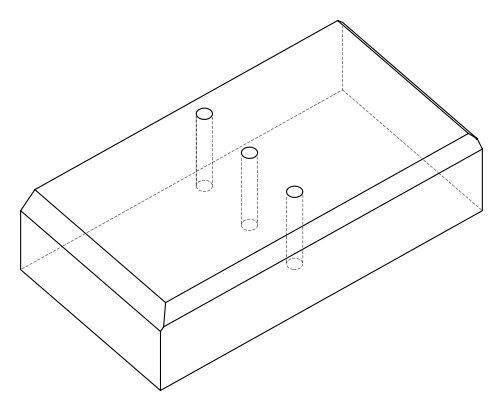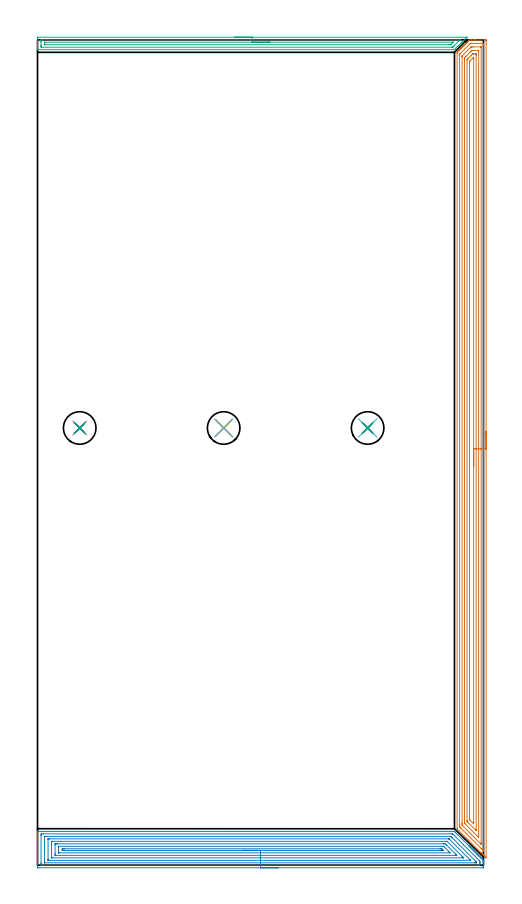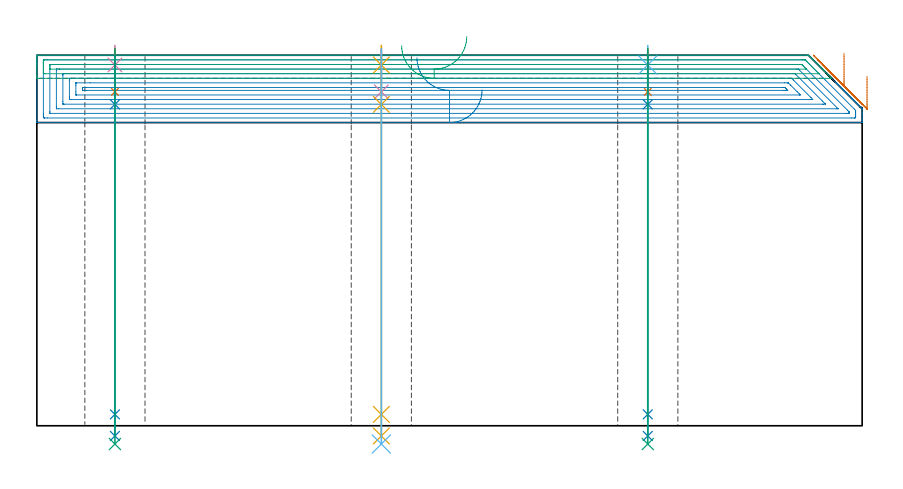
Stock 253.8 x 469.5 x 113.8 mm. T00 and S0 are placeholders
(PLAN: 15 operations, 10 tool changes, 47.7 min)
(1 AREA_MILL | FG_CHAMFER_SURFACE | UGT0205_001 | 22.21 min | 63793 mm3)
(2 AREA_MILL_1 | FG_CHAMFER_SURFACE_1 | UGT0205_001 | 16.08 min | 52402 mm3)
(3 AREA_MILL_2 | FG_CHAMFER_SURFACE_2 | UGT0205_001 | 5.97 min | 6034 mm3)
(4 SPOT_DRILL | STEP1HOLE | NXT0321_9005460120000 | 0.05 min | 184 mm3)
(5 SPOT_DRILL_1 | STEP1HOLE_1 | NXT0321_9005460120000 | 0.05 min | 178 mm3)
(6 SPOT_DRILL_2 | STEP1HOLE_2 | NXT0321_9005460120000 | 0.05 min | 188 mm3)
(7 DRILL_BLIND_HOLE_INTO_CENTER | STEP1HOLE | NXT0301_046 | 0.05 min | 361 mm3)
(8 GUN_DRILL_THROUGH_HOLE | STEP1HOLE | UGT0307_003 | 0.56 min | 3931 mm3)
(9 SPADE_DRILL_TO_ENLARGE_THROUGH_HOLE | STEP1HOLE | UGT0306_009 | 0.49 min | 26076 mm3)
(10 DRILL_BLIND_HOLE_INTO_CENTER_1 | STEP1HOLE_1 | NXT0301_046 | 0.05 min | 361 mm3)
(11 GUN_DRILL_THROUGH_HOLE_1 | STEP1HOLE_1 | UGT0307_003 | 0.56 min | 3919 mm3)
(12 SPADE_DRILL_TO_ENLARGE_THROUGH_HOLE_1 | STEP1HOLE_1 | UGT0306_009 | 0.49 min | 26100 mm3)
(13 DRILL_BLIND_HOLE_INTO_CENTER_2 | STEP1HOLE_2 | NXT0301_046 | 0.05 min | 360 mm3)
(14 GUN_DRILL_THROUGH_HOLE_2 | STEP1HOLE_2 | UGT0307_003 | 0.56 min | 3930 mm3)
(15 SPADE_DRILL_TO_ENLARGE_THROUGH_HOLE_2 | STEP1HOLE_2 | UGT0306_009 | 0.49 min | 26082 mm3)
(TOOL UGT0205_001 | Chamfer Mill 20 x 3 x 45 deg. | D20 FL50 Z2)
(TOOL NXT0321_9005460120000 | NC Spot Drill, 142deg, 12mm, Carbide, Uncoated | D12 PA142 FL30 Z2)
(TOOL NXT0301_046 | Carbide Drill 7.5mm [860.1-0750-038A1-MM 2214] | D7.5 PA140 FL53 Z2)
(TOOL UGT0307_003 | Gun Drill 7 mm | D7 PA130 FL24 Z1)
(TOOL UGT0306_009 | Spade Drill 18.5mm | D18.5 PA132 FL10 Z2)
(OP 1 AREA_MILL)
G17 G21 G94 G90
T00 M6
G54
G17 G0 G90 X255.2 Y246.85 S1061 M3
G43 Z123.9 H0
Z107.4
G94 G1 Y246.812 Z106.528 F250.
Y246.698 Z105.664
Y246.509 Z104.812
Y246.247 Z103.98
Y245.913 Z103.174
Y245.51 Z102.4
Y245.042 Z101.664
Y244.51 Z100.972
Y243.921 Z100.329
Y243.278 Z99.74
Y242.586 Z99.209
Y241.85 Z98.74
Y241.076 Z98.337
Y240.27 Z98.003
Y239.438 Z97.741
Y238.587 Z97.552
Y237.722 Z97.438
Y236.85 Z97.4
X255.199 Y4.229
X255.198 Y4.205 Z97.401
X255.196 Y4.204 Z97.402
X254.123 Y5.276 Z98.475
X253.955 Y5.443 Z98.64
X253.793 Y5.606 Z98.804
X253.676 Y5.723 Z98.922
X253.517 Y5.881 Z99.078
X253.364 Y6.034 Z99.233
X253.229 Y6.17 Z99.369
X253.079 Y6.318 Z99.516
X252.936 Y6.463 Z99.662
X252.782 Y6.617 Z99.816
X252.641 Y6.756 Z99.954
X252.507 Y6.892 Z100.091
X252.335 Y7.064 Z100.263
X245.199 Y14.201 Z107.4
X238.844 Y20.557 Z113.755
X238.704 Y20.705 Z113.889
X238.7 Y20.923 Z113.9
Y461.718
X238.702 Y462.395 Z113.887
X238.869 Y462.569 Z113.731
X238.913 Y462.613 Z113.687
X239.07 Y462.771 Z113.527
X239.504 Y463.204 Z113.096
X239.806 Y463.507 Z112.793
X239.945 Y463.647 Z112.651
X240.328 Y464.028 Z112.272
X240.445 Y464.145 Z112.155
X240.7 Y464.401 Z111.898
X240.821 Y464.523 Z111.775
X241.153 Y464.853 Z111.447
X241.378 Y465.078 Z111.222
X241.594 Y465.295 Z111.004
X241.696 Y465.398 Z110.9
X242.134 Y465.835 Z110.465
X242.572 Y466.274 Z110.024
X242.802 Y466.502 Z109.798
X243.448 Y467.149 Z109.149
X243.51 Y467.211 Z109.089
X243.681 Y467.381 Z108.918
X243.739 Y467.441 Z108.857
X243.796 Y467.497 Z108.803
X243.979 Y467.679 Z108.62
X244.031 Y467.733 Z108.566
X244.082 Y467.783 Z108.517
X244.277 Y467.977 Z108.322
X244.323 Y468.025 Z108.274
X244.368 Y468.069 Z108.231
X244.575 Y468.275 Z108.024
X245.469 Y469.169 Z107.13
X245.637 Y469.338 Z106.96
X245.77 Y469.467 Z106.828
X245.806 Y469.495 Z106.791
X245.856 Y469.499 Z106.742
X245.879 Y469.5 Z106.718
X246.95 Z105.645
X248.181 Z104.415
X248.701 Z103.893
X249.317 Z103.278
X254.83 Z97.767
X255.094 Y469.496 Z97.504
X255.192 Y469.49 Z97.406
X255.199 Y469.389 Z97.399
X255.2 Y468.871 Z97.4
Y236.85
X253.786 Z98.814
X253.785 Y8.578 Z98.815
X253.784 Y8.405 Z98.816
X253.781 Y8.181 Z98.819
X253.779 Y8.086 Z98.821
X253.724 Y8.138 Z98.876
X253.447 Y8.405 Z99.153
X253.079 Y8.771 Z99.521
X252.55 Y9.299 Z100.05
X240.821 Y21.029 Z111.779
X240.432 Y21.42 Z112.168
X240.235 Y21.621 Z112.365
X240.138 Y21.724 Z112.462
X240.121 Y21.747 Z112.479
X240.118 Y21.769 Z112.482
X240.117 Y21.817 Z112.483
X240.114 Y22.538 Z112.486
Y22.711
X240.115 Y460.651 Z112.485
Y460.824
X240.119 Y461.185 Z112.481
X240.122 Y461.36 Z112.478
X240.208 Y461.45 Z112.392
X240.469 Y461.719 Z112.131
X245.955 Y467.205 Z106.645
X246.074 Y467.323 Z106.526
X246.205 Y467.447 Z106.395
X246.252 Y467.49 Z106.348
X246.308 Y467.493 Z106.292
X246.543 Y467.498 Z106.057
X249.811 Y467.5 Z102.789
X253.548 Y467.499 Z99.052
X253.725 Y467.493 Z98.875
X253.758 Y467.49 Z98.842
X253.779 Y467.48 Z98.821
X253.781 Y467.44 Z98.819
X253.784 Y467.257 Z98.816
X253.785 Y467.083 Z98.815
X253.786 Y466.362 Z98.814
Y236.85
X252.372 Z100.228
X252.371 Y12.705 Z100.229
X252.366 Y11.982 Z100.234
X252.365 Y11.963 Z100.235
X252.328 Y11.982 Z100.272
X252.204 Y12.1 Z100.396
X251.423 Y12.876 Z101.177
X241.696 Y22.603 Z110.904
X241.59 Y22.711 Z111.01
X241.555 Y22.754 Z111.045
X241.535 Y22.78 Z111.065
X241.533 Y22.798 Z111.067
X241.53 Y22.88 Z111.07
X241.529 Y23.605 Z111.071
X241.528 Y23.776 Z111.072
X241.529 Y459.93 Z111.071
X241.53 Y460.1 Z111.07
X241.534 Y460.273 Z111.066
X241.535 Y460.318 Z111.065
X241.549 Y460.338 Z111.051
X241.587 Y460.382 Z111.013
X241.696 Y460.496 Z110.904
X246.282 Y465.083 Z106.318
X246.495 Y465.295 Z106.105
X246.651 Y465.443 Z105.949
X246.694 Y465.483 Z105.906
X246.757 Y465.492 Z105.843
X246.95 Y465.496 Z105.65
X247.625 Y465.5 Z104.975
X247.826 Z104.774
X252.003 Z100.597
X252.204 Z100.396
X252.271 Y465.498 Z100.329
X252.324 Y465.495 Z100.276
X252.357 Y465.49 Z100.243
X252.365 Y465.483 Z100.235
X252.367 Y465.466 Z100.233
X252.37 Y465.295 Z100.23
X252.371 Y465.124 Z100.229
X252.372 Y236.85 Z100.228
X250.957 Z101.643
Y15.937
X250.956 Y15.863 Z101.644
X250.954 Y15.819 Z101.646
X250.953 Y15.809 Z101.647
X250.887 Y15.871 Z101.713
X250.603 Y16.148 Z101.997
X250.452 Y16.296 Z102.148
X250.296 Y16.452 Z102.304
X243.145 Y23.605 Z109.455
X243.041 Y23.713 Z109.559
X242.961 Y23.8 Z109.639
X242.95 Y23.864 Z109.65
X242.946 Y24.117 Z109.654
X242.944 Y24.499 Z109.656
X242.943 Y25.015 Z109.657
Y458.142
X242.944 Y458.656 Z109.656
X242.947 Y459.036 Z109.653
X242.95 Y459.289 Z109.65
X243.513 Y459.864 Z109.087
X243.579 Y459.93 Z109.021
X246.261 Y462.613 Z106.339
X246.61 Y462.96 Z105.99
X246.95 Y463.295 Z105.65
X247.058 Y463.397 Z105.542
X247.176 Y463.49 Z105.424
X247.391 Y463.494 Z105.209
X247.826 Y463.5 Z104.774
X250.452 Z102.148
X250.885 Y463.493 Z101.715
X250.937 Y463.49 Z101.663
X250.951 Y463.484 Z101.649
X250.953 Y463.468 Z101.647
X250.956 Y463.408 Z101.644
X250.957 Y463.351 Z101.643
Y462.991
Y236.85
X249.543 Z103.057
Y20.063
X249.542 Y20.029 Z103.058
X249.531 Y19.679 Z103.069
X249.42 Y19.785 Z103.18
X249.171 Y20.029 Z103.429
X244.699 Y24.499 Z107.901
X244.529 Y24.673 Z108.071
X244.393 Y24.817 Z108.207
X244.363 Y24.853 Z108.237
X244.361 Y24.876 Z108.239
X244.359 Y24.929 Z108.241
X244.357 Y25.359 Z108.243
X244.358 Y458.107 Z108.242
X244.359 Y458.142 Z108.241
X244.364 Y458.244 Z108.236
X244.439 Y458.329 Z108.161
X244.566 Y458.463 Z108.034
X244.725 Y458.626 Z107.875
X245.134 Y459.036 Z107.466
X246.936 Y460.838 Z105.664
X247.38 Y461.279 Z105.22
X247.531 Y461.425 Z105.069
X247.585 Y461.476 Z105.015
X247.661 Y461.49 Z104.939
X247.826 Y461.495 Z104.774
X248.04 Y461.499 Z104.56
X249.436 Z103.164
X249.49 Y461.496 Z103.11
X249.527 Y461.49 Z103.073
X249.537 Y461.483 Z103.063
X249.538 Y461.464 Z103.062
X249.542 Y461.263 Z103.058
X249.543 Y460.859 Z103.057
Y236.85
X248.129 Z104.471
Y24.499
X248.128 Y24.19 Z104.472
X248.123 Y23.605 Z104.477
X248.122 Y23.549 Z104.478
X248.115 Y23.544 Z104.485
X248.047 Y23.605 Z104.553
X247.826 Y23.823 Z104.774
X246.074 Y25.575 Z106.526
X245.901 Y25.753 Z106.699
X245.815 Y25.845 Z106.785
X245.778 Y25.894 Z106.822
X245.776 Y25.978 Z106.824
X245.773 Y26.287 Z106.827
X245.772 Y26.597 Z106.828
X245.771 Y27.181 Z106.829
X245.772 Y456.956 Z106.828
X245.773 Y457.102 Z106.827
X245.776 Y457.174 Z106.824
X245.778 Y457.207 Z106.822
X245.805 Y457.248 Z106.795
X245.938 Y457.387 Z106.662
X246.074 Y457.526 Z106.526
X247.826 Y459.277 Z104.774
X247.945 Y459.391 Z104.655
X248.023 Y459.464 Z104.577
X248.065 Y459.49 Z104.535
X248.097 Z104.503
X248.122 Y459.481 Z104.478
X248.124 Y459.434 Z104.476
X248.127 Y459.346 Z104.474
X248.128 Y459.036 Z104.472
X248.129 Y458.727 Z104.471
Y236.85
Y235.978 Z104.509
Y235.114 Z104.623
Y234.262 Z104.812
Y233.43 Z105.074
Y232.624 Z105.408
Y231.85 Z105.811
Y231.114 Z106.28
Y230.422 Z106.811
Y229.779 Z107.4
Y229.19 Z108.043
Y228.659 Z108.735
Y228.19 Z109.471
Y227.787 Z110.245
Y227.453 Z111.051
Y227.191 Z111.883
Y227.002 Z112.735
Y226.888 Z113.6
Y226.85 Z114.471
G0 Z123.9
M5
M2
(OP 2 AREA_MILL_1)
G17 G21 G94 G90
T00 M6
G54
G17 G0 G90 X136.85 Y-1.5 S1061 M3
G43 Z123.9 H0
Z103.2
G94 G1 X136.812 Z102.328 F250.
X136.698 Z101.463
X136.509 Z100.612
X136.247 Z99.78
X135.913 Z98.974
X135.51 Z98.2
X135.042 Z97.464
X134.51 Z96.772
X133.921 Z96.129
X133.278 Z95.54
X132.586 Z95.008
X131.85 Z94.54
X131.076 Z94.137
X130.27 Z93.803
X129.438 Z93.541
X128.586 Z93.352
X127.722 Z93.238
X126.85 Z93.2
X0.602
X0.042 Y-1.494 Z93.204
X0.008 Y-1.492 Z93.206
X0. Y-0.935 Z93.762
Y15.366 Z110.061
Y15.966 Z110.66
Y16.545 Z111.242
Y16.856 Z111.552
Y17.435 Z112.131
Y17.746 Z112.441
Y18.368 Z113.067
Y18.805 Z113.505
X0.007 Y19.16 Z113.851
X0.01 Y19.197 Z113.888
X0.156 Y19.2 Z113.9
X237.038
X237.195 Y19.197 Z113.889
X237.262 Y19.14 Z113.836
X237.603 Y18.798 Z113.496
X237.768 Y18.635 Z113.33
X245.476 Y10.926 Z105.622
X245.583 Y10.817 Z105.517
X245.663 Y10.737 Z105.437
X245.773 Y10.629 Z105.325
X245.879 Y10.521 Z105.221
X245.96 Y10.44 Z105.14
X246.069 Y10.333 Z105.029
X246.174 Y10.226 Z104.925
X246.258 Y10.143 Z104.842
X246.366 Y10.036 Z104.732
X246.47 Y9.93 Z104.63
X246.555 Y9.845 Z104.545
X246.662 Y9.74 Z104.436
X246.766 Y9.635 Z104.334
X246.852 Y9.548 Z104.247
X246.959 Y9.443 Z104.139
X247.061 Y9.339 Z104.038
X247.15 Y9.25 Z103.95
X247.255 Y9.146 Z103.843
X247.357 Y9.043 Z103.743
X247.447 Y8.953 Z103.652
X247.552 Y8.85 Z103.546
X247.653 Y8.748 Z103.447
X247.745 Y8.656 Z103.355
X247.848 Y8.553 Z103.25
X247.948 Y8.452 Z103.151
X248.042 Y8.358 Z103.058
X248.145 Y8.257 Z102.953
X248.244 Y8.156 Z102.856
X248.339 Y8.061 Z102.76
X248.441 Y7.96 Z102.656
X248.539 Y7.861 Z102.56
X248.637 Y7.763 Z102.463
X248.738 Y7.664 Z102.36
X248.835 Y7.565 Z102.265
X248.934 Y7.466 Z102.165
X249.034 Y7.367 Z102.063
X249.131 Y7.269 Z101.969
X249.232 Y7.169 Z101.868
X249.331 Y7.071 Z101.767
X249.426 Y6.974 Z101.673
X249.529 Y6.871 Z101.571
X249.627 Y6.774 Z101.47
X249.722 Y6.678 Z101.378
X249.826 Y6.574 Z101.273
X249.924 Y6.478 Z101.174
X250.018 Y6.382 Z101.082
X250.124 Y6.276 Z100.976
X250.22 Y6.181 Z100.877
X250.313 Y6.087 Z100.786
X250.421 Y5.979 Z100.678
X250.517 Y5.885 Z100.581
X250.609 Y5.791 Z100.491
X250.719 Y5.682 Z100.381
X250.813 Y5.588 Z100.284
X250.905 Y5.496 Z100.195
X251.016 Y5.384 Z100.083
X251.11 Y5.292 Z99.988
X251.2 Y5.2 Z99.899
X251.313 Y5.087 Z99.786
X251.406 Y4.995 Z99.691
X251.496 Y4.904 Z99.604
X251.611 Y4.789 Z99.489
X251.703 Y4.699 Z99.395
X251.792 Y4.609 Z99.308
X251.908 Y4.492 Z99.191
X252. Y4.402 Z99.098
X252.087 Y4.313 Z99.012
X252.206 Y4.195 Z98.894
X252.296 Y4.106 Z98.802
X252.383 Y4.017 Z98.717
X252.503 Y3.897 Z98.596
X252.593 Y3.809 Z98.505
X252.679 Y3.722 Z98.421
X252.8 Y3.6 Z98.299
X252.889 Y3.513 Z98.209
X252.974 Y3.426 Z98.125
X253.098 Y3.302 Z98.002
X253.186 Y3.216 Z97.912
X253.27 Y3.13 Z97.83
X253.395 Y3.005 Z97.704
X253.482 Y2.92 Z97.616
X253.565 Y2.835 Z97.534
X253.693 Y2.707 Z97.406
X253.7 Y2.697 Z97.396
Y1.466 Z96.165
Y0.844 Z95.54
Y-0.357 Z94.341
X253.697 Y-0.935 Z93.759
X253.692 Y-1.491 Z93.205
X253.657 Y-1.493 Z93.203
X253.098 Y-1.5 Z93.2
X126.85
Y-0.086 Z94.614
X3.319
X2.424 Y-0.083 Z94.617
X2.387 Y-0.081 Z94.619
X2.01 Y-0.046 Z94.654
X2.003 Y0.337 Z95.037
X2.001 Y0.844 Z95.544
X2. Y1.229 Z95.929
X2.001 Y16.856 Z111.556
X2.002 Y17.239 Z111.939
X2.01 Y17.746 Z112.446
X2.351 Y17.781 Z112.481
X2.387 Y17.783 Z112.483
X3.238 Y17.786 Z112.486
X235.254
X236.11 Y17.781 Z112.481
X236.146 Y17.779 Z112.479
X236.17 Y17.77 Z112.47
X236.182 Y17.764 Z112.464
X236.203 Y17.746 Z112.446
X242.394 Y11.556 Z106.256
X251.32 Y2.63 Z97.33
X251.69 Y2.248 Z96.948
X251.696 Y1.734 Z96.434
X251.699 Y1.349 Z96.049
Y0.844 Z95.544
X251.698 Y0.461 Z95.161
X251.69 Y-0.046 Z94.654
X251.349 Y-0.081 Z94.619
X251.313 Y-0.083 Z94.617
X250.462 Y-0.086 Z94.614
X126.85
Y1.328 Z96.028
X4.171 Y1.329 Z96.029
X4.036 Y1.331 Z96.031
X4.014 Y1.333 Z96.033
X4.01 Y1.335 Z96.035
X4.006 Y1.359 Z96.059
X4.002 Y1.45 Z96.15
X4. Y1.904 Z96.604
X4.001 Y16.136 Z110.836
X4.007 Y16.307 Z111.007
X4.01 Y16.353 Z111.053
X4.024 Y16.365 Z111.065
X4.07 Y16.367 Z111.067
X4.171 Y16.369 Z111.069
X4.657 Y16.371 Z111.071
X5.063 Y16.372 Z111.072
X234.848 Y16.371 Z111.071
X235.05 Y16.369 Z111.069
X235.1 Y16.367 Z111.067
X235.121 Y16.365 Z111.065
X235.153 Y16.337 Z111.037
X235.254 Y16.245 Z110.945
X235.534 Y15.966 Z110.666
X236.146 Y15.355 Z110.055
X249.203 Y2.298 Z96.998
X249.529 Y1.968 Z96.668
X249.64 Y1.849 Z96.549
X249.69 Y1.788 Z96.488
X249.693 Y1.734 Z96.434
X249.698 Y1.565 Z96.265
X249.693 Y1.393 Z96.093
X249.69 Y1.347 Z96.047
X249.676 Y1.335 Z96.035
X249.63 Y1.333 Z96.033
X249.529 Y1.331 Z96.031
X249.043 Y1.329 Z96.029
X248.637 Y1.328 Z96.028
X126.85
Y2.743 Z97.443
X6.727
X6.057 Y2.748 Z97.448
X6.02 Y2.749 Z97.449
X6.01 Y2.754 Z97.454
X6.007 Y2.775 Z97.475
X6.003 Y2.874 Z97.574
X6.001 Y3.072 Z97.772
X6. Y3.468 Z98.168
X6.001 Y14.61 Z109.31
X6.003 Y14.821 Z109.521
X6.008 Y14.926 Z109.626
X6.01 Y14.948 Z109.648
X6.026 Y14.95 Z109.65
X6.079 Y14.954 Z109.654
X6.848 Y14.957 Z109.657
X6.968
X233.589
X233.975 Y14.953 Z109.653
X234.07 Y14.95 Z109.65
X234.091 Y14.948 Z109.648
X234.127 Y14.917 Z109.617
X234.191 Y14.857 Z109.557
X234.361 Y14.69 Z109.39
X246.219 Y2.831 Z97.531
X246.269 Y2.78 Z97.48
X246.289 Y2.755 Z97.455
X246.291 Y2.748 Z97.448
X246.289 Y2.747 Z97.447
X246.225 Y2.744 Z97.444
X245.96 Y2.743 Z97.443
X245.84
X126.85
Y4.157 Z98.857
X8.386
X8.222 Y4.159 Z98.859
X8.091 Y4.161 Z98.861
X8.012 Y4.164 Z98.864
X8.01 Y4.193 Z98.893
X8.006 Y4.402 Z99.102
X8. Y5.032 Z99.732
Y13.038 Z107.738
X8.003 Y13.298 Z107.998
X8.007 Y13.455 Z108.155
X8.01 Y13.528 Z108.228
X8.14 Y13.536 Z108.236
X8.389 Y13.54 Z108.24
X8.632 Y13.542 Z108.242
X13.006 Y13.543 Z108.243
X232.577
X232.823 Y13.541 Z108.241
X232.987 Y13.538 Z108.238
X233.043 Y13.536 Z108.236
X233.07 Y13.52 Z108.22
X233.118 Y13.476 Z108.176
X233.303 Y13.298 Z107.998
X241.499 Y5.103 Z99.803
X242.198 Y4.402 Z99.102
X242.391 Y4.206 Z98.906
X242.428 Y4.161 Z98.861
X242.425 Y4.16 Z98.86
X242.391 Y4.159 Z98.859
X241.745 Y4.157 Z98.857
X241.499
X126.85
Y5.571 Z100.271
X10.416 Y5.572 Z100.272
X10.134 Y5.573 Z100.273
X10.05 Y5.576 Z100.276
X10.014 Y5.578 Z100.278
X10.01 Y5.597 Z100.297
X10.003 Y5.704 Z100.404
X10.001 Y6.181 Z100.881
X10. Y6.596 Z101.296
Y11.519 Z106.219
X10.002 Y11.932 Z106.632
X10.007 Y12.072 Z106.772
X10.01 Y12.117 Z106.817
X10.036 Y12.122 Z106.822
X10.111 Y12.124 Z106.824
X10.416 Y12.128 Z106.828
X10.697 Y12.129 Z106.829
X11.309
X231.074 Y12.128 Z106.828
X231.685 Y12.124 Z106.824
X231.972 Y12.122 Z106.822
X232.577 Y11.572 Z106.272
X232.632 Y11.519 Z106.219
X237.93 Y6.221 Z100.921
X237.969 Y6.181 Z100.881
X238.535 Y5.578 Z100.278
X237.93 Y5.573 Z100.273
X237.649 Y5.572 Z100.272
X126.85 Y5.571 Z100.271
Y6.985 Z101.685
X12.201 Y6.986 Z101.686
X12.115 Y6.987 Z101.687
X12.058 Y6.989 Z101.689
X12.019 Y6.992 Z101.692
X12.01 Y7.006 Z101.706
X12.007 Y7.071 Z101.771
X12.001 Y7.27 Z101.97
X12. Y7.96 Z102.66
Y9.94 Z104.64
X12.002 Y10.629 Z105.329
X12.004 Y10.679 Z105.379
X12.008 Y10.702 Z105.402
X12.012 Y10.708 Z105.408
X12.03 Y10.71 Z105.41
X12.116 Y10.714 Z105.414
X16.396 Y10.715 Z105.415
X229.9
X230.708 Y10.713 Z105.413
X230.793 Y10.711 Z105.411
X230.877 Y10.708 Z105.408
X230.998 Y10.693 Z105.393
X231.065 Y10.629 Z105.329
X231.685 Y10.017 Z104.717
X233.742 Y7.96 Z102.66
X234.361 Y7.338 Z102.038
X234.62 Y7.071 Z101.771
X234.688 Y6.992 Z101.692
X234.533 Y6.988 Z101.688
X234.447 Y6.986 Z101.686
X126.85 Y6.985 Z101.685
Y8.399 Z103.099
X15.329 Y8.4 Z103.1
X14.877 Y8.401 Z103.101
X14.434 Y8.403 Z103.103
X14.142 Y8.407 Z103.107
X14.01 Y8.424 Z103.124
X14. Y8.835 Z103.535
Y8.85 Z103.55
X14.01 Y9.281 Z103.981
X14.433 Y9.294 Z103.994
X14.877 Y9.298 Z103.998
X15.318 Y9.3 Z104.
X229.008
X229.451 Y9.298 Z103.998
X229.9 Y9.293 Z103.993
X229.958 Y9.284 Z103.984
X230.021 Y9.224 Z103.924
X230.15 Y9.1 Z103.8
X230.402 Y8.85 Z103.55
X230.793 Y8.454 Z103.154
X230.832 Y8.407 Z103.107
X230.793 Y8.405 Z103.105
X230.351 Y8.401 Z103.101
X229.9 Y8.4 Z103.1
X229.46 Y8.399 Z103.099
X126.85
X125.978 Z103.138
X125.113 Z103.251
X124.262 Z103.44
X123.43 Z103.703
X122.624 Z104.036
X121.85 Z104.439
X121.114 Z104.908
X120.422 Z105.439
X119.779 Z106.028
X119.19 Z106.672
X118.658 Z107.364
X118.19 Z108.099
X117.787 Z108.873
X117.453 Z109.679
X117.191 Z110.511
X117.002 Z111.363
X116.888 Z112.228
X116.85 Z113.099
G0 Z123.9
M5
M2
(OP 3 AREA_MILL_2)
G17 G21 G94 G90
T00 M6
G54
G17 G0 G90 X112.15 Y471. S1061 M3
G43 Z123.9 H0
Z116.8
G94 G1 X112.188 Z115.928 F250.
X112.302 Z115.063
X112.491 Z114.212
X112.753 Z113.38
X113.087 Z112.574
X113.49 Z111.8
X113.959 Z111.064
X114.49 Z110.372
X115.079 Z109.729
X115.722 Z109.14
X116.414 Z108.608
X117.15 Z108.14
X117.924 Z107.737
X118.73 Z107.403
X119.562 Z107.141
X120.414 Z106.952
X121.279 Z106.838
X122.15 Z106.8
X244.274 Z106.801
X244.286 Y470.996 Z106.803
X244.292 Y470.992 Z106.807
X244.265 Y470.965 Z106.835
X243.839 Y470.538 Z107.259
X243.347 Y470.047 Z107.753
X242.957 Y469.656 Z108.142
X242.43 Y469.129 Z108.67
X242.189 Y468.888 Z108.909
X242.075 Y468.773 Z109.024
X241.892 Y468.591 Z109.208
X241.743 Y468.443 Z109.357
X241.633 Y468.332 Z109.465
X241.594 Y468.293 Z109.505
X240.893 Y467.593 Z110.207
X240.751 Y467.45 Z110.347
X240.7 Y467.399 Z110.399
X240.043 Y466.743 Z111.057
X239.869 Y466.568 Z111.229
X239.193 Y465.893 Z111.907
X238.987 Y465.686 Z112.111
X238.344 Y465.044 Z112.756
X238.105 Y464.803 Z112.993
X237.494 Y464.194 Z113.606
X237.424 Y464.123 Z113.676
X237.208 Y463.911 Z113.883
X237.196 Y463.904 Z113.889
X236.978 Y463.9 Z113.9
X0.174
X0.007 Y463.902 Z113.888
X0. Y463.908 Z113.882
Y464.261 Z113.538
Y464.555 Z113.245
Y465.244 Z112.55
Y466.471 Z111.325
Y467.009 Z110.786
Y467.622 Z110.173
Y470.269 Z107.528
X0.003 Y470.538 Z107.259
X0.009 Y470.992 Z106.806
X0.158 Y470.995 Z106.803
X0.621 Y471. Z106.8
X122.15
Y469.586 Z108.214
X240.176 Y469.585 Z108.215
X240.389 Y469.579 Z108.221
X240.418 Y469.576 Z108.224
X240.411 Y469.566 Z108.234
X240.398 Y469.55 Z108.25
X240.306 Y469.456 Z108.344
X240.201 Y469.35 Z108.45
X236.755 Y465.904 Z111.896
X236.53 Y465.68 Z112.12
X236.308 Y465.464 Z112.336
X236.208 Y465.369 Z112.431
X236.146 Y465.321 Z112.479
X235.566 Y465.314 Z112.486
X2.409 Y465.315 Z112.485
X2.337
X2.032 Y465.321 Z112.479
X2.01 Y465.421 Z112.379
X2.003 Y465.645 Z112.155
X2.001 Y466.127 Z111.673
X2. Y466.606 Z111.194
Y468.294 Z109.506
X2.001 Y468.773 Z109.027
X2.002 Y469.175 Z108.625
X2.01 Y469.573 Z108.227
X2.409 Y469.584 Z108.216
X2.48 Y469.585 Z108.215
X122.15 Y469.586 Z108.214
Y468.172 Z109.628
X236.246 Y468.171 Z109.629
X236.352 Y468.17 Z109.63
X236.53 Y468.165 Z109.635
X236.552 Y468.16 Z109.64
X236.543 Y468.147 Z109.653
X236.53 Y468.13 Z109.67
X235.522 Y467.122 Z110.678
X235.408 Y467.009 Z110.791
X235.182 Y466.793 Z111.007
X235.116 Y466.735 Z111.065
X235.023 Y466.732 Z111.068
X234.743 Y466.73 Z111.07
X234.133 Y466.729 Z111.071
X233.849 Y466.728 Z111.072
X4.196 Y466.729 Z111.071
X4.101 Y466.73 Z111.07
X4.027 Y466.733 Z111.067
X4.011 Y466.735 Z111.065
X4.007 Y466.761 Z111.039
X4.003 Y466.816 Z110.984
X4. Y467.009 Z110.791
Y467.202 Z110.598
Y467.891 Z109.909
X4.001 Y468.083 Z109.717
X4.006 Y468.148 Z109.652
X4.01 Y468.166 Z109.634
X4.02 Y468.168 Z109.632
X4.054 Y468.17 Z109.63
X4.196 Y468.171 Z109.629
X122.15 Y468.172 Z109.628
X123.022 Z109.666
X123.887 Z109.78
X124.738 Z109.969
X125.57 Z110.231
X126.376 Z110.565
X127.15 Z110.968
X127.886 Z111.437
X128.578 Z111.968
X129.221 Z112.557
X129.811 Z113.201
X130.342 Z113.893
X130.81 Z114.628
X131.213 Z115.402
X131.547 Z116.208
X131.809 Z117.04
X131.998 Z117.892
X132.112 Z118.757
X132.15 Z119.628
G0 Z123.9
M5
M2
(OP 4 SPOT_DRILL)
G17 G21 G94 G90
T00 M6
G54
G17 G0 G90 X24. Y248.7 S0 M3
G43 Z123.9 H0
G94 G81 G98 Z110.9 F250. R116.9
G80
M5
M2
(OP 5 SPOT_DRILL_1)
G17 G21 G94 G90
T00 M6
G54
G17 G0 G90 X105.9 Y248.7 S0 M3
G43 Z123.9 H0
G94 G81 G98 Z110.9 F250. R116.9
G80
M5
M2
(OP 6 SPOT_DRILL_2)
G17 G21 G94 G90
T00 M6
G54
G17 G0 G90 X187.8 Y248.7 S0 M3
G43 Z123.9 H0
G94 G81 G98 Z110.9 F250. R116.9
G80
M5
M2
(OP 7 DRILL_BLIND_HOLE_INTO_CENTER)
G17 G21 G94 G90
T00 M6
G54
G17 G0 G90 X24. Y248.7 S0 M3
G43 Z123.9 H1
G94 G81 G98 Z102.65 F250. R115.9
G80
M5
M2
(OP 8 GUN_DRILL_THROUGH_HOLE)
G17 G21 G94 G90
T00 M6
G54
G17 G0 G90 X24. Y248.7 M8
G43 Z123.9 H0
Z113.689
S716 M3
G94 G1 Z98.792 F125. M26
G4 X.084
Z3.5 F250.
G4 X.084
Z-3.132 F125.
G4 X.084
M5
M9
G0 Z113.689
Z123.9
M2
(OP 9 SPADE_DRILL_TO_ENLARGE_THROUGH_HOLE)
G17 G21 G94 G90
T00 M6
G54
G17 G0 G90 X24. Y248.7 S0 M3
G43 Z123.9 H0
G94 G73 G98 Z-5.618 F250. Q17.074 R115.9
G80
M5
M2
(OP 10 DRILL_BLIND_HOLE_INTO_CENTER_1)
G17 G21 G94 G90
T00 M6
G54
G17 G0 G90 X105.9 Y248.7 S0 M3
G43 Z123.9 H1
G94 G81 G98 Z102.65 F250. R115.9
G80
M5
M2
(OP 11 GUN_DRILL_THROUGH_HOLE_1)
G17 G21 G94 G90
T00 M6
G54
G17 G0 G90 X105.9 Y248.7 M8
G43 Z123.9 H0
Z113.689
S716 M3
G94 G1 Z98.792 F125. M26
G4 X.084
Z3.5 F250.
G4 X.084
Z-3.132 F125.
G4 X.084
M5
M9
G0 Z113.689
Z123.9
M2
(OP 12 SPADE_DRILL_TO_ENLARGE_THROUGH_HOLE_1)
G17 G21 G94 G90
T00 M6
G54
G17 G0 G90 X105.9 Y248.7 S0 M3
G43 Z123.9 H0
G94 G73 G98 Z-5.618 F250. Q17.074 R115.9
G80
M5
M2
(OP 13 DRILL_BLIND_HOLE_INTO_CENTER_2)
G17 G21 G94 G90
T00 M6
G54
G17 G0 G90 X187.8 Y248.7 S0 M3
G43 Z123.9 H1
G94 G81 G98 Z102.65 F250. R115.9
G80
M5
M2
(OP 14 GUN_DRILL_THROUGH_HOLE_2)
G17 G21 G94 G90
T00 M6
G54
G17 G0 G90 X187.8 Y248.7 M8
G43 Z123.9 H0
Z113.689
S716 M3
G94 G1 Z98.792 F125. M26
G4 X.084
Z3.5 F250.
G4 X.084
Z-3.132 F125.
G4 X.084
M5
M9
G0 Z113.689
Z123.9
M2
(OP 15 SPADE_DRILL_TO_ENLARGE_THROUGH_HOLE_2)
G17 G21 G94 G90
T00 M6
G54
G17 G0 G90 X187.8 Y248.7 S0 M3
G43 Z123.9 H0
G94 G73 G98 Z-5.618 F250. Q17.074 R115.9
G80
M5
M2
